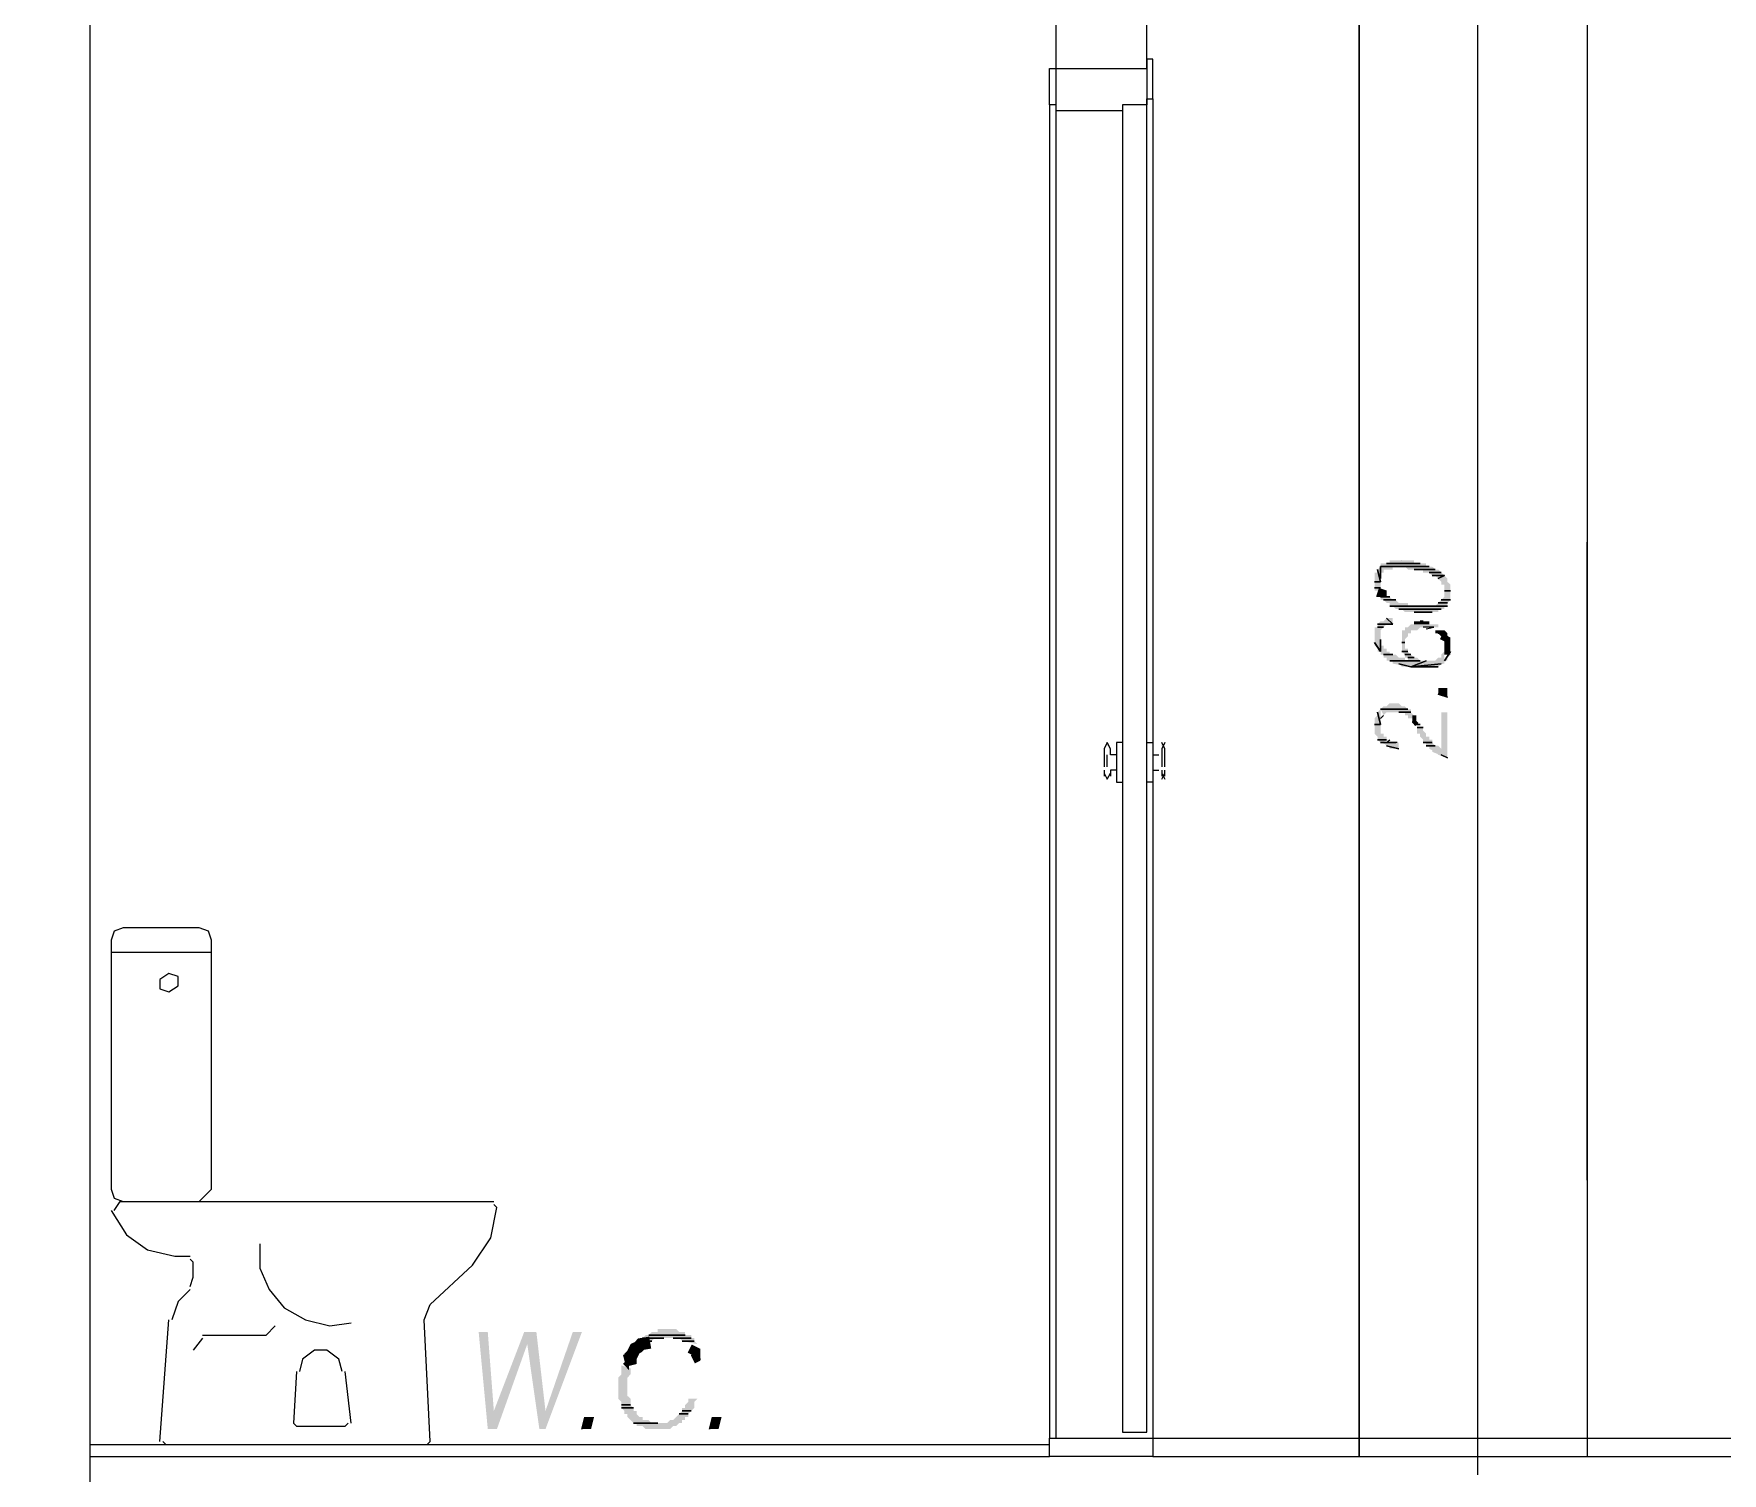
# Model space of a CAD drawing. Header units: millimetres. Extents: x 182 to 575, y -105 to 95.
# Drawn here: x 288.697 to 291.344, y 83.485 to 85.741 of the extents above; entities that cross this region are included whole.
import ezdxf

# ---------------------------------------------------------------- set-up
doc = ezdxf.new("R2010")
doc.units = ezdxf.units.MM
doc.header["$MEASUREMENT"] = 0
doc.layers.add('PDF_Geometry', color=7, linetype='Continuous')
doc.layers.add('PDF_Solid Fills', color=7, linetype='Continuous')

msp = doc.modelspace()

# ---------------------------------------------------------------- hatches: boundary and pattern name
at = {"layer": 'PDF_Solid Fills', "transparency": 33554559}
for points in [[(290.9183, 84.8777), (290.9135, 84.8824), (290.9135, 84.8872), (290.9088, 84.892), (290.904, 84.8967), (290.8993, 84.9015), (290.8945, 84.9015), (290.8897, 84.9062), (290.8802, 84.9062), (290.8802, 84.911), (290.8612, 84.911), (290.8612, 84.9158), (290.8231, 84.9158), (290.8231, 84.911), (290.8088, 84.911), (290.8088, 84.9062), (290.804, 84.9015), (290.804, 84.8967), (290.7993, 84.8967), (290.7993, 84.8682), (290.804, 84.8682), (290.8135, 84.8634), (290.8135, 84.8682), (290.8088, 84.8682), (290.8088, 84.8967), (290.8135, 84.8967), (290.8135, 84.9015), (290.8278, 84.9015), (290.8278, 84.9062), (290.8469, 84.9062), (290.8516, 84.9015), (290.8754, 84.9015), (290.8754, 84.8967), (290.885, 84.8967), (290.8897, 84.892), (290.8945, 84.892), (290.8993, 84.8872), (290.904, 84.8824), (290.904, 84.8777), (290.9088, 84.8777), (290.9088, 84.8586), (290.904, 84.8539), (290.8993, 84.8491), (290.8945, 84.8443), (290.8516, 84.8443), (290.8516, 84.8491), (290.8373, 84.8491), (290.8326, 84.8539), (290.8278, 84.8539), (290.8231, 84.8586), (290.8088, 84.8586), (290.8088, 84.8539), (290.8135, 84.8539), (290.8183, 84.8491), (290.8231, 84.8491), (290.8231, 84.8443), (290.8278, 84.8443), (290.8326, 84.8396), (290.8421, 84.8396), (290.8469, 84.8348), (290.8993, 84.8348), (290.8993, 84.8396), (290.9088, 84.8396), (290.9088, 84.8443), (290.9135, 84.8443), (290.9135, 84.8491), (290.9183, 84.8539)], [(290.8993, 84.8015), (290.904, 84.7967), (290.9135, 84.7967), (290.9135, 84.8015), (290.9088, 84.8062), (290.8945, 84.8062), (290.8945, 84.8015)], [(290.8993, 84.7062), (290.9135, 84.7015), (290.9135, 84.7158), (290.8993, 84.7158)], [(290.8659, 84.6539), (290.8659, 84.6443), (290.8707, 84.6443), (290.8707, 84.6396), (290.8754, 84.6348), (290.8754, 84.6301), (290.8802, 84.6301), (290.8802, 84.6253), (290.885, 84.6253), (290.885, 84.6205), (290.8897, 84.6181), (290.8897, 84.6158), (290.8977, 84.6126), (290.8993, 84.611), (290.9135, 84.6062), (290.9135, 84.6777), (290.904, 84.6777), (290.904, 84.6205), (290.8993, 84.6253), (290.8945, 84.6253), (290.8897, 84.6301), (290.8897, 84.6348), (290.885, 84.6348), (290.885, 84.6396), (290.8802, 84.6396), (290.8802, 84.6443), (290.8754, 84.6491), (290.8754, 84.6539)], [(289.4088, 83.7062), (289.3945, 83.7062), (289.4088, 83.5539), (289.4231, 83.5539), (289.4707, 83.6872), (289.4897, 83.5539), (289.4993, 83.5539), (289.5564, 83.7062), (289.5421, 83.7062), (289.4993, 83.5824), (289.485, 83.7062), (289.4659, 83.7062), (289.4183, 83.5824)], [(289.6659, 83.692), (289.6697, 83.6958), (289.6754, 83.6967), (289.7088, 83.6967), (289.7135, 83.692), (289.7373, 83.6872), (289.7326, 83.692), (289.7326, 83.6967), (289.7278, 83.6967), (289.7278, 83.7015), (289.7183, 83.7015), (289.7183, 83.7062), (289.7088, 83.7062), (289.704, 83.711), (289.6754, 83.711), (289.6754, 83.7062), (289.6659, 83.7062), (289.6612, 83.7015), (289.6564, 83.7015), (289.6469, 83.692), (289.6421, 83.692), (289.6421, 83.6872)], [(289.6897, 83.5634), (289.6659, 83.5634), (289.6612, 83.5681), (289.6516, 83.5681), (289.6516, 83.5729), (289.6469, 83.5729), (289.6421, 83.5777), (289.6421, 83.5824), (289.6373, 83.5824), (289.6373, 83.5872), (289.6326, 83.592), (289.6326, 83.6015), (289.6278, 83.6062), (289.6278, 83.6348), (289.6326, 83.6396), (289.6326, 83.6491), (289.6183, 83.6539), (289.6183, 83.6396), (289.6135, 83.6348), (289.6135, 83.6015), (289.6183, 83.5967), (289.6183, 83.5872), (289.6231, 83.5824), (289.6231, 83.5777), (289.6278, 83.5777), (289.6278, 83.5729), (289.6326, 83.5681), (289.6373, 83.5634), (289.6421, 83.5634), (289.6421, 83.5586), (289.6516, 83.5586), (289.6564, 83.5539), (289.6945, 83.5539), (289.6993, 83.5586), (289.704, 83.5586), (289.7088, 83.5634), (289.7135, 83.5634), (289.7135, 83.5681), (289.7183, 83.5681), (289.7183, 83.5729), (289.7231, 83.5729), (289.7231, 83.5777), (289.7278, 83.5824), (289.7326, 83.5872), (289.7326, 83.5967), (289.7373, 83.6015), (289.7231, 83.6015), (289.7231, 83.5967), (289.7183, 83.592), (289.7183, 83.5872), (289.7135, 83.5872), (289.7135, 83.5824), (289.7088, 83.5777), (289.704, 83.5729), (289.6993, 83.5681), (289.6945, 83.5681)], [(289.5612, 83.5729), (289.5564, 83.5539), (289.5707, 83.5539), (289.5754, 83.5729)], [(289.7612, 83.5729), (289.7564, 83.5539), (289.7707, 83.5539), (289.7754, 83.5729)]]:
    msp.add_hatch(color=256, dxfattribs=at).paths.add_polyline_path(points)
h = msp.add_hatch(color=256, dxfattribs=at)
h.paths.add_polyline_path([(290.9088, 84.7586), (290.9135, 84.7586), (290.9135, 84.7634), (290.9183, 84.7681), (290.9183, 84.7777)])
h.paths.add_polyline_path([(290.8993, 84.8158), (290.8564, 84.8158), (290.8516, 84.811), (290.8469, 84.811), (290.8469, 84.8062), (290.8421, 84.8062), (290.8421, 84.7729), (290.8469, 84.7681), (290.8469, 84.7634), (290.8516, 84.7634), (290.8516, 84.7586), (290.8469, 84.7586), (290.8469, 84.7634), (290.8373, 84.7634), (290.8326, 84.7681), (290.8231, 84.7681), (290.8231, 84.7729), (290.8183, 84.7729), (290.8183, 84.7777), (290.8135, 84.7777), (290.8135, 84.7824), (290.8088, 84.7824), (290.8088, 84.8062), (290.8183, 84.8158), (290.8278, 84.8158), (290.8278, 84.8253), (290.8183, 84.8253), (290.8135, 84.8205), (290.8088, 84.8205), (290.804, 84.8158), (290.804, 84.811), (290.7993, 84.811), (290.7993, 84.7824), (290.804, 84.7777), (290.804, 84.7729), (290.8088, 84.7729), (290.8088, 84.7681), (290.8135, 84.7681), (290.8135, 84.7634), (290.8183, 84.7634), (290.8183, 84.7586), (290.8231, 84.7586), (290.8278, 84.7573), (290.8278, 84.7539), (290.8392, 84.752), (290.8421, 84.7491), (290.8993, 84.7491), (290.9035, 84.7534), (290.9088, 84.7539), (290.9088, 84.7586), (290.9088, 84.7729), (290.904, 84.7681), (290.904, 84.7634), (290.8993, 84.7634), (290.8945, 84.7586), (290.8707, 84.7586), (290.8659, 84.7634), (290.8612, 84.7634), (290.8564, 84.7681), (290.8516, 84.7729), (290.8516, 84.7777), (290.8469, 84.7777), (290.8469, 84.792), (290.8516, 84.7967), (290.8516, 84.8015), (290.8564, 84.8015), (290.8564, 84.8062), (290.8659, 84.8062), (290.8707, 84.811), (290.8993, 84.811)])
h = msp.add_hatch(color=256, dxfattribs=at)
h.paths.add_polyline_path([(290.8088, 84.8062), (290.7993, 84.8062), (290.8088, 84.8062)], flags=0)
h.paths.add_polyline_path([(290.7993, 84.8015), (290.8088, 84.8015), (290.7993, 84.8015)], flags=0)
h.paths.add_polyline_path([(290.8088, 84.7967), (290.7993, 84.7967), (290.8088, 84.7967)], flags=0)
h.paths.add_polyline_path([(290.7993, 84.792), (290.8088, 84.7729), (290.7993, 84.792)], flags=0)
h = msp.add_hatch(color=256, dxfattribs=at)
h.paths.add_polyline_path([(290.8373, 84.6301), (290.8088, 84.6301), (290.8159, 84.6277), (290.8183, 84.6253), (290.8231, 84.6241), (290.8231, 84.6205), (290.8373, 84.6205)])
h.paths.add_polyline_path([(290.7993, 84.6681), (290.7993, 84.6443), (290.804, 84.6396), (290.804, 84.6348), (290.8088, 84.6301), (290.8231, 84.6348), (290.8183, 84.6348), (290.8183, 84.6396), (290.8135, 84.6396), (290.8135, 84.6443), (290.8088, 84.6443), (290.8088, 84.6824), (290.804, 84.6777), (290.804, 84.6729)])
h.paths.add_polyline_path([(290.8469, 84.6777), (290.8469, 84.6729), (290.8516, 84.6729), (290.8516, 84.6681), (290.8612, 84.6681), (290.8612, 84.6729), (290.8564, 84.6777), (290.8564, 84.6824), (290.8516, 84.6824), (290.8469, 84.6872), (290.8421, 84.6872), (290.8373, 84.692), (290.8231, 84.692), (290.8183, 84.6872), (290.8135, 84.6872), (290.8088, 84.6824), (290.8135, 84.6729), (290.8183, 84.6777)])
h = msp.add_hatch(color=256, dxfattribs=at)
h.paths.add_polyline_path([(290.7993, 84.6539), (290.8088, 84.6539), (290.7993, 84.6539)], flags=0)
h.paths.add_polyline_path([(290.8088, 84.6491), (290.7993, 84.6491), (290.8088, 84.6491)], flags=0)
h.paths.add_polyline_path([(290.7993, 84.6443), (290.8088, 84.6443), (290.7993, 84.6443)], flags=0)
h.paths.add_polyline_path([(290.8135, 84.6396), (290.804, 84.6348), (290.8135, 84.6396)], flags=0)

# ---------------------------------------------------------------- linework, layer by layer
at = {"layer": 'PDF_Geometry', "lineweight": 25}
for points in [[(288.6469, 86.3586), (288.785, 86.3586), (288.785, 83.4586), (288.6469, 83.4586)], [(290.4421, 86.3586), (290.2993, 86.3586), (290.2993, 85.6872), (290.4421, 85.6872)]]:
    msp.add_lwpolyline(points, close=True, dxfattribs=at)
at = {"layer": 'PDF_Geometry', "lineweight": 20}
for points in [[(290.7754, 83.511), (290.7754, 86.3586)], [(288.9754, 83.9301), (288.9754, 84.3205), (288.9707, 84.3348), (288.9564, 84.3396), (288.8373, 84.3396), (288.8231, 84.3348), (288.8183, 84.3205), (288.8183, 83.9301), (288.8231, 83.9158), (288.8373, 83.911), (288.9564, 83.911)], [(289.6516, 83.6967), (289.685, 83.6967), (289.6516, 83.6967)], [(289.7421, 83.6634), (289.7326, 83.6634), (289.7421, 83.6634)], [(290.4516, 83.5396), (290.4516, 83.511), (290.2897, 83.511), (290.2897, 83.5396)]]:
    msp.add_lwpolyline(points, close=True, dxfattribs=at)
for points in [[(291.1326, 86.3586), (291.1326, 83.511)], [(288.8183, 84.3015), (288.9754, 84.3015)], [(288.8231, 83.8967), (288.8326, 83.911), (289.4183, 83.911)], [(288.8992, 83.5348), (288.904, 83.5301), (289.3135, 83.5301), (289.3183, 83.5348), (289.3088, 83.7253), (289.3183, 83.7491), (289.385, 83.811), (289.4135, 83.8539), (289.4231, 83.9015), (289.4183, 83.9062)], [(288.8183, 83.8967), (288.8421, 83.8586), (288.8754, 83.8348), (288.9183, 83.8253), (288.9421, 83.8253)], [(288.9421, 83.7777), (288.9469, 83.792), (288.9469, 83.8158), (288.9421, 83.8205)], [(288.9421, 83.7729), (288.9231, 83.7539), (288.9135, 83.7253)], [(288.8945, 83.5348), (288.9088, 83.7253)], [(289.6659, 83.692), (289.6421, 83.692), (289.6659, 83.692)], [(289.6612, 83.7015), (289.7183, 83.7015), (289.6612, 83.7015)], [(289.6993, 83.6967), (289.7278, 83.6967), (289.6993, 83.6967)], [(289.7135, 83.692), (289.7326, 83.692), (289.7135, 83.692)], [(289.6469, 83.6777), (289.6326, 83.6777), (289.6469, 83.6777)], [(289.6326, 83.592), (289.6183, 83.592), (289.6326, 83.592)], [(289.6183, 83.5872), (289.6373, 83.5872), (289.6183, 83.5872)], [(289.5564, 83.5539), (289.5612, 83.5729), (289.5564, 83.5539)], [(289.6754, 83.5634), (289.6373, 83.5634), (289.6754, 83.5634)], [(289.7088, 83.5777), (289.7231, 83.5777), (289.7088, 83.5777)], [(289.7278, 83.5824), (289.7135, 83.5824), (289.7278, 83.5824)], [(289.7564, 83.5539), (289.7612, 83.5729), (289.7564, 83.5539)]]:
    msp.add_lwpolyline(points, dxfattribs=at)
at = {"layer": 'PDF_Geometry', "lineweight": 13}
for points in [[(291.1326, 86.3586), (291.1326, 83.511)], [(290.9612, 83.4824), (290.9612, 83.511), (290.9612, 86.011), (290.9612, 86.0348)], [(290.2993, 85.6301), (290.2897, 85.6301), (290.2897, 85.6872), (290.2993, 85.6872), (290.4421, 85.6872)], [(290.404, 85.6301), (290.404, 83.5491), (290.4421, 83.5491), (290.4421, 85.6396), (290.4516, 85.6396), (290.4516, 85.7015), (290.4421, 85.7015), (290.4421, 85.6301), (290.404, 85.6301), (290.404, 85.6205), (290.2993, 85.6205), (290.2993, 83.5396)], [(290.2993, 85.6872), (290.2993, 85.6205)], [(290.2897, 85.6301), (290.2897, 83.5396)], [(290.4516, 85.6396), (290.4516, 83.5396), (293.1659, 83.5396)], [(291.1326, 85.4443), (291.1326, 85.4443)], [(291.1326, 83.9443), (291.1326, 84.9443)], [(290.8183, 84.911), (290.8707, 84.911), (290.8183, 84.911)], [(290.8707, 84.911), (290.8183, 84.911), (290.8707, 84.911)], [(290.8421, 84.9158), (290.8421, 84.9158), (290.8421, 84.9158)], [(290.8088, 84.8872), (290.8088, 84.9062), (290.8088, 84.8872)], [(290.8088, 84.9062), (290.885, 84.9062), (290.8088, 84.9062)], [(290.8945, 84.9015), (290.8612, 84.9015), (290.8945, 84.9015)], [(290.8802, 84.9015), (290.8826, 84.9015), (290.8873, 84.9015)], [(290.885, 84.8967), (290.904, 84.8967), (290.885, 84.8967)], [(290.8897, 84.892), (290.9088, 84.892), (290.8897, 84.892)], [(290.9088, 84.892), (290.8897, 84.892), (290.9088, 84.892)], [(290.8993, 84.8872), (290.9088, 84.892), (290.8993, 84.8872)], [(290.7993, 84.8824), (290.8088, 84.8824), (290.7993, 84.8824)], [(290.7993, 84.8729), (290.8088, 84.8729), (290.7993, 84.8729)], [(290.8231, 84.8586), (290.8088, 84.8586), (290.8231, 84.8586)], [(290.8612, 84.8443), (290.8231, 84.8443), (290.8612, 84.8443)], [(290.8278, 84.8443), (290.9088, 84.8443), (290.8278, 84.8443)], [(290.8373, 84.8396), (290.904, 84.8396), (290.8373, 84.8396)], [(290.904, 84.8396), (290.8373, 84.8396), (290.904, 84.8396)], [(290.8897, 84.8348), (290.8612, 84.8348), (290.8897, 84.8348)], [(290.8612, 84.8348), (290.8897, 84.8348), (290.8612, 84.8348)], [(290.8707, 84.8348), (290.8802, 84.8348), (290.8707, 84.8348)], [(290.9135, 84.8491), (290.8993, 84.8491), (290.9135, 84.8491)], [(290.8993, 84.8491), (290.9135, 84.8491), (290.8993, 84.8491)], [(290.804, 84.8158), (290.8278, 84.8158), (290.804, 84.8158)], [(290.8135, 84.811), (290.804, 84.811), (290.8135, 84.811)], [(290.8754, 84.8205), (290.8707, 84.8205), (290.8754, 84.8205)], [(290.8707, 84.8205), (290.8754, 84.8205), (290.8707, 84.8205)], [(290.8802, 84.8086), (290.8921, 84.811), (290.8754, 84.811)], [(290.8421, 84.7872), (290.8469, 84.7872), (290.8421, 84.7872)], [(290.8278, 84.7681), (290.8135, 84.7681), (290.8278, 84.7681)], [(290.8231, 84.7586), (290.8516, 84.7586), (290.8231, 84.7586)], [(290.8516, 84.7586), (290.8231, 84.7586), (290.8516, 84.7586)], [(290.8564, 84.7681), (290.8469, 84.7681), (290.8564, 84.7681)], [(290.8564, 84.7491), (290.8897, 84.7491), (290.8564, 84.7491)], [(290.8897, 84.7491), (290.8564, 84.7491), (290.8897, 84.7491)], [(290.8707, 84.7491), (290.8802, 84.7491), (290.8707, 84.7491)], [(290.8778, 84.7491), (290.8731, 84.7491), (290.8731, 84.7491)], [(290.9135, 84.7015), (290.8993, 84.7062), (290.9135, 84.7015)], [(290.8516, 84.6824), (290.8088, 84.6824), (290.8516, 84.6824)], [(290.8088, 84.6824), (290.8516, 84.6824), (290.8088, 84.6824)], [(290.8135, 84.6729), (290.8135, 84.6729), (290.8088, 84.6681)], [(290.7993, 84.6586), (290.8088, 84.6586), (290.7993, 84.6586)], [(290.8707, 84.6586), (290.8612, 84.6586), (290.8707, 84.6586)], [(290.8612, 84.6586), (290.8707, 84.6586), (290.8612, 84.6586)], [(290.8754, 84.6539), (290.8659, 84.6539), (290.8754, 84.6539)], [(290.3945, 84.611), (290.385, 84.611), (290.385, 84.6205), (290.3802, 84.6301), (290.3754, 84.6205), (290.3754, 84.611), (290.3754, 84.6015), (290.3754, 84.592)], [(290.3802, 84.6253), (290.3802, 84.6253)], [(290.404, 84.6301), (290.3945, 84.6301), (290.3945, 84.5681), (290.404, 84.5681)], [(290.4421, 84.6301), (290.4516, 84.6301), (290.4516, 84.5681), (290.4421, 84.5681)], [(290.4707, 84.592), (290.4707, 84.6015), (290.4707, 84.611), (290.4707, 84.6205), (290.4659, 84.6301)], [(290.4707, 84.6301), (290.4659, 84.6205), (290.4659, 84.611), (290.4659, 84.6015), (290.4659, 84.592)], [(290.4659, 84.6253), (290.4659, 84.6253)], [(290.804, 84.6348), (290.8183, 84.6348), (290.804, 84.6348)], [(290.8088, 84.6301), (290.8326, 84.6301), (290.8088, 84.6301)], [(290.8088, 84.6301), (290.8278, 84.6301), (290.8088, 84.6301)], [(290.835, 84.6301), (290.8183, 84.6301), (290.8231, 84.6348)], [(290.8897, 84.6301), (290.8754, 84.6301), (290.8897, 84.6301)], [(290.8945, 84.6253), (290.8802, 84.6253), (290.8945, 84.6253)], [(290.3802, 84.592), (290.3802, 84.6015), (290.3802, 84.611)], [(290.4516, 84.611), (290.4612, 84.611)], [(290.3754, 84.5872), (290.3754, 84.5777)], [(290.3754, 84.5824), (290.3802, 84.5729), (290.385, 84.5824)], [(290.3802, 84.5729), (290.3802, 84.5729)], [(290.3945, 84.5872), (290.385, 84.5872), (290.385, 84.5777)], [(290.4516, 84.5872), (290.4612, 84.5872)], [(290.4659, 84.5872), (290.4659, 84.5777)], [(290.4659, 84.5824), (290.4707, 84.5729)], [(290.4659, 84.5729), (290.4707, 84.5824)], [(290.4659, 84.5729), (290.4659, 84.5729)], [(290.4707, 84.5777), (290.4707, 84.5872)], [(289.0516, 83.8443), (289.0516, 83.8062), (289.0659, 83.7729), (289.0897, 83.7443), (289.1231, 83.7253), (289.1612, 83.7158), (289.1945, 83.7205)], [(288.9612, 83.6967), (288.9469, 83.6777)], [(288.9612, 83.7015), (289.0612, 83.7015), (289.0754, 83.7158)], [(289.1802, 83.6443), (289.1754, 83.6634), (289.1564, 83.6777), (289.1373, 83.6777), (289.1183, 83.6634), (289.1135, 83.6443)], [(289.1088, 83.6443), (289.104, 83.5634), (289.1088, 83.5586), (289.185, 83.5586), (289.1897, 83.5634)], [(289.1945, 83.5634), (289.185, 83.6443)], [(288.785, 83.5301), (290.2897, 83.5301)], [(288.785, 83.511), (290.2897, 83.511)], [(290.4516, 83.511), (293.1659, 83.511)]]:
    msp.add_lwpolyline(points, dxfattribs=at)
for points in [[(290.804, 84.9015), (290.8088, 84.8824), (290.804, 84.9015)], [(290.9088, 84.8682), (290.9183, 84.8682), (290.9088, 84.8682)], [(290.9183, 84.8682), (290.9088, 84.8682), (290.9183, 84.8682)], [(290.8135, 84.8539), (290.8326, 84.8539), (290.8135, 84.8539)], [(290.8897, 84.8443), (290.9135, 84.8443), (290.8897, 84.8443)], [(290.8993, 84.8491), (290.9135, 84.8491), (290.8993, 84.8491)], [(290.904, 84.8539), (290.9183, 84.8539), (290.904, 84.8539)], [(290.8183, 84.8253), (290.8278, 84.8158), (290.8183, 84.8253)], [(290.7993, 84.7872), (290.8088, 84.7729), (290.7993, 84.7872)], [(290.8088, 84.792), (290.8088, 84.7729), (290.8088, 84.792)], [(290.8993, 84.8015), (290.9135, 84.7967), (290.8993, 84.8015)], [(290.8373, 84.7539), (290.8564, 84.7491), (290.8373, 84.7539)], [(290.8516, 84.7729), (290.8421, 84.7729), (290.8516, 84.7729)], [(290.8612, 84.7634), (290.8516, 84.7634), (290.8612, 84.7634)], [(290.8707, 84.7586), (290.8516, 84.7586), (290.8707, 84.7586)], [(290.8802, 84.7586), (290.8564, 84.7491), (290.8802, 84.7586)], [(290.904, 84.7539), (290.8564, 84.7491), (290.904, 84.7539)], [(290.9183, 84.7729), (290.9088, 84.7586), (290.9183, 84.7729)], [(290.8993, 84.7491), (290.8564, 84.7491), (290.8993, 84.7491)], [(290.804, 84.6777), (290.8088, 84.6586), (290.804, 84.6777)], [(290.8373, 84.6777), (290.8564, 84.6777), (290.8373, 84.6777)], [(290.8183, 84.6253), (290.8373, 84.6205), (290.8183, 84.6253)], [(290.904, 84.611), (290.9135, 84.6062), (290.904, 84.611)], [(288.9088, 84.2681), (288.8945, 84.2586), (288.8945, 84.2443), (288.9088, 84.2396), (288.9231, 84.2491), (288.9231, 84.2634)]]:
    msp.add_lwpolyline(points, close=True, dxfattribs=at)
for points, const_width in [([(290.804, 84.8658), (290.8112, 84.8634), (290.8112, 84.8586)], 0.0143), ([(290.9135, 84.7681), (290.9135, 84.7824), (290.9135, 84.7872), (290.9135, 84.792), (290.9088, 84.7943), (290.904, 84.7967)], 0.00952)]:
    msp.add_lwpolyline(points, dxfattribs=dict(at, const_width=const_width))
for points in [[(290.8778, 84.8205, 0, 0, 0), (290.8731, 84.8205, 0, 0, 0), (290.8731, 84.8205, 0.0238, 0.0238, 0), (290.8731, 84.8158, 0, 0, 0), (290.8731, 84.8158, 0, 0, 0)], [(290.8588, 84.6681, 0.00952, 0.00952, 0), (290.8612, 84.6681, 0.00674, 0.00674, 0), (290.8612, 84.6634, 0.00673, 0.00673, 0), (290.8659, 84.6586, 0, 0, 0), (290.8707, 84.6539, 0, 0, 0)]]:
    msp.add_lwpolyline(points, format="xyseb", dxfattribs=at)
at = {"layer": 'PDF_Geometry', "lineweight": 20}
for points, const_width in [([(289.6635, 83.6896), (289.6492, 83.6872), (289.6469, 83.6848), (289.6445, 83.6824), (289.6397, 83.6801), (289.6373, 83.6753), (289.635, 83.6705), (289.6326, 83.6681), (289.6326, 83.6634), (289.6231, 83.661)], 0.019), ([(289.7254, 83.6801), (289.735, 83.6753), (289.735, 83.6705), (289.735, 83.6658), (289.7302, 83.6634)], 0.0143), ([(289.7254, 83.6896), (289.7302, 83.6848), (289.7397, 83.6801)], 0.00000455)]:
    msp.add_lwpolyline(points, dxfattribs=dict(at, const_width=const_width))
msp.add_lwpolyline([(289.6302, 83.661, 0, 0, 0), (289.6302, 83.6562, 0.0135, 0.0135, 0), (289.6254, 83.6515, 0, 0, 0)], format="xyseb", dxfattribs=at)

doc.saveas('drawing.dxf')
